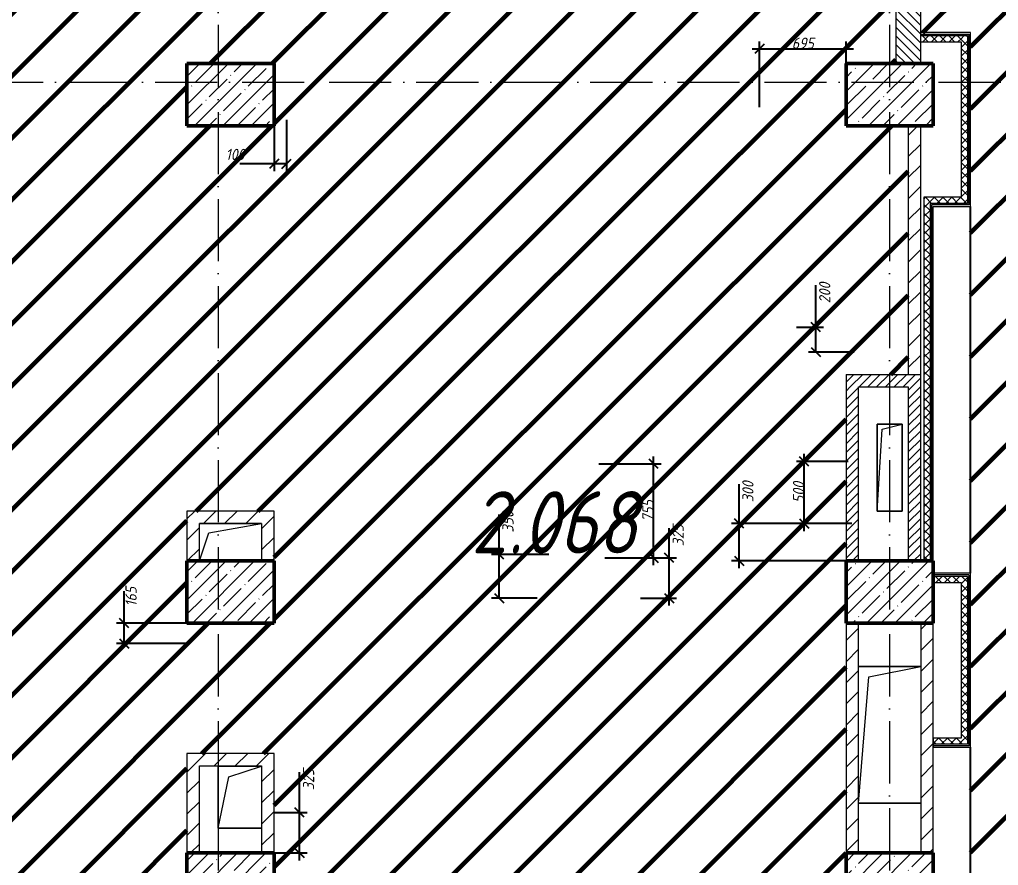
# Model space of a CAD drawing. Header units: millimetres. Extents: x -606178 to 312196, y -19338 to 632709.
# Drawn here: x -188747 to -180876, y 527525 to 534329 of the extents above; entities that cross this region are included whole.
import ezdxf

# ---------------------------------------------------------------- set-up
doc = ezdxf.new("R2010")
doc.units = ezdxf.units.MM
doc.linetypes.add('50_200_ШТРИХ_1Т_ш5_п1_п1_', pattern=[700, 500, -100, 0, -100])
for name, color, linetype, lineweight in [('6.4.3) Окр пт с инж. ПТ2.3', 150, 'Continuous', 60), ('A-____-____-DIMS', 7, 'Continuous', 9), ('A-FLOR-____-OTLN', 7, 'Continuous', 9), ('A-GENM-____-OTLN', 7, 'Continuous', 9), ('A-WALL-____-MCUT', 7, 'Continuous', 13), ('A-WALL-____-MCUT-1', 7, 'Continuous', 9), ('A-WALL-____-PATT-1', 7, 'Continuous', 9), ('A-WALL-FNSH-MCUT-1', 7, 'Continuous', 9), ('I-WALL-____-OTLN', 7, 'Continuous', 9), ('S-COLS-____-MCUT', 7, 'Continuous', 50), ('S-COLS-____-OTLN', 7, 'Continuous', 9), ('S-GRID-____-OTLN-1', 7, '50_200_ШТРИХ_1Т_ш5_п1_п1_', 9), ('Марки помещений', 7, 'Continuous', 9)]:
    doc.layers.add(name, color=color, linetype=linetype, lineweight=lineweight)
doc.layers.add('A-WALL-____-PATT-3', color=9, linetype='Continuous', lineweight=9, true_color=0x808080)
doc.styles.add('ISOCPEUR_I_2', font='isocpeui.ttf', dxfattribs={"width": 0.85, "height": 2.3})
doc.styles.add('ISOCPEUR_I_7', font='isocpeui.ttf', dxfattribs={"width": 0.9, "height": 90})
doc.dimstyles.new('ISO-1_8_0_9К_СРЕДНИЙ_Кладочные_1', dxfattribs={"dimscale": 304.8, "dimtxt": 89.638306, "dimasz": 0.246063, "dimexe": 0.19685, "dimexo": 0, "dimgap": 0, "dimtad": 1, "dimdec": 3, "dimrnd": 0.001, "dimdsep": 46, "dimtxsty": 'ISOCPEUR_I_7', "dimblk1": 'OBLIQUE', "dimblk2": 'OBLIQUE', "dimsah": 1, "dimcen": 0.09, "dimdle": 0.19685, "dimazin": 0, "dimtfac": 1, "dimtdec": 4, "dimtix": 1, "dimtmove": 0, "dimatfit": 3, "dimfxl": 1, "dimtvp": 1, "dimtolj": 1, "dimtzin": 0, "dimarcsym": 2})
doc.dimstyles.new('ISO-1_8_0_9К_СРЕДНИЙ_Кладочные_2', dxfattribs={"dimscale": 304.8, "dimtxt": 89.638306, "dimasz": 0.246063, "dimexe": 0.19685, "dimexo": 0, "dimgap": 0, "dimtad": 1, "dimdec": 3, "dimrnd": 0.001, "dimdsep": 46, "dimtxsty": 'ISOCPEUR_I_7', "dimblk1": 'OBLIQUE', "dimblk2": 'OBLIQUE', "dimsah": 1, "dimcen": 0.09, "dimdle": 0.19685, "dimazin": 0, "dimtfac": 1, "dimtdec": 4, "dimtix": 1, "dimtmove": 1, "dimatfit": 3, "dimfxl": 1, "dimtvp": 1, "dimtolj": 1, "dimtzin": 0, "dimarcsym": 2})
pattern_1 = [(45, (-264901.3, 451794.26), (-35.35534, 35.35534), [])]
pattern_2 = [(45, (-264901.3, 451794.26), (-84.85281, 84.85281), [])]
pattern_3 = [(45, (-264901.3, 451794.26), (-35.35534, 35.35534), []), (135, (-264901.3, 451794.26), (-35.35534, -35.35534), [])]

# ---------------------------------------------------------------- blocks, each defined once
blk = doc.blocks.new('BSC_Колонна _Прямоугольная - 500х700-V135-АР1_План отверстий 2 этажа в осях 1-64_Ю-ЯЯ')
at = {"layer": 'S-COLS-____-OTLN'}
h = blk.add_hatch(dxfattribs=at)
h.set_pattern_fill('FP_148', color=256, style=0, pattern_type=2)
h.set_pattern_definition([(315, (-75581.04, 77850), (114.04925, 114.04925), []), (315, (-75581.04, 77735.95), (114.04925, 114.04925), [201.613, -40.323, 3.353, -36.97])])
h.paths.add_polyline_path([(-250, 350), (-250, -350), (250, -350), (250, 350)], flags=0)
at = {"layer": 'S-COLS-____-MCUT'}
for p, q in [((250, 350), (-250, 350)), ((-250, 350), (-250, -350)), ((250, -350), (250, 350)), ((-250, -350), (250, -350))]:
    blk.add_line(p, q, dxfattribs=at)
blk = doc.blocks.new('BSC_Колонна _Прямоугольная - 500х700-V136-АР1_План отверстий 2 этажа в осях 1-64_Ю-ЯЯ')
at = {"layer": 'S-COLS-____-OTLN'}
h = blk.add_hatch(dxfattribs=at)
h.set_pattern_fill('FP_149', color=256, style=0, pattern_type=2)
h.set_pattern_definition([(315, (-75581.04, 83150), (114.04925, 114.04925), []), (315, (-75581.04, 83035.95), (114.04925, 114.04925), [201.613, -40.323, 3.353, -36.97])])
h.paths.add_polyline_path([(-250, 350), (-250, -350), (250, -350), (250, 350)], flags=0)
at = {"layer": 'S-COLS-____-MCUT'}
for p, q in [((250, 350), (-250, 350)), ((-250, 350), (-250, -350)), ((250, -350), (250, 350)), ((-250, -350), (250, -350))]:
    blk.add_line(p, q, dxfattribs=at)
blk = doc.blocks.new('BSC_Колонна _Прямоугольная - 500х700-V138-АР1_План отверстий 2 этажа в осях 1-64_Ю-ЯЯ')
at = {"layer": 'S-COLS-____-OTLN'}
h = blk.add_hatch(dxfattribs=at)
h.set_pattern_fill('FP_151', color=256, style=0, pattern_type=2)
h.set_pattern_definition([(315, (-77931.04, 77850), (114.04925, 114.04925), []), (315, (-77931.04, 77735.95), (114.04925, 114.04925), [201.613, -40.323, 3.353, -36.97])])
h.paths.add_polyline_path([(-250, 350), (-250, -350), (250, -350), (250, 350)], flags=0)
at = {"layer": 'S-COLS-____-MCUT'}
for p, q in [((250, 350), (-250, 350)), ((-250, 350), (-250, -350)), ((250, -350), (250, 350)), ((-250, -350), (250, -350))]:
    blk.add_line(p, q, dxfattribs=at)
blk = doc.blocks.new('BSC_Колонна _Прямоугольная - 500х700-V139-АР1_План отверстий 2 этажа в осях 1-64_Ю-ЯЯ')
at = {"layer": 'S-COLS-____-OTLN'}
h = blk.add_hatch(dxfattribs=at)
h.set_pattern_fill('FP_152', color=256, style=0, pattern_type=2)
h.set_pattern_definition([(315, (-77931.04, 83150), (114.04925, 114.04925), []), (315, (-77931.04, 83035.95), (114.04925, 114.04925), [201.613, -40.323, 3.353, -36.97])])
h.paths.add_polyline_path([(-250, 350), (-250, -350), (250, -350), (250, 350)], flags=0)
at = {"layer": 'S-COLS-____-MCUT'}
for p, q in [((250, 350), (-250, 350)), ((-250, 350), (-250, -350)), ((250, -350), (250, 350)), ((-250, -350), (250, -350))]:
    blk.add_line(p, q, dxfattribs=at)
blk = doc.blocks.new('BSC_Колонна _Прямоугольная - 500х700-V141-АР1_План отверстий 2 этажа в осях 1-64_Ю-ЯЯ')
at = {"layer": 'S-COLS-____-OTLN'}
h = blk.add_hatch(dxfattribs=at)
h.set_pattern_fill('FP_154', color=256, style=0, pattern_type=2)
h.set_pattern_definition([(315, (-81931.04, 77850), (114.04925, 114.04925), []), (315, (-81931.04, 77735.95), (114.04925, 114.04925), [201.613, -40.323, 3.353, -36.97])])
h.paths.add_polyline_path([(-250, 350), (-250, -350), (250, -350), (250, 350)], flags=0)
at = {"layer": 'S-COLS-____-MCUT'}
for p, q in [((250, 350), (-250, 350)), ((-250, 350), (-250, -350)), ((250, -350), (250, 350)), ((-250, -350), (250, -350))]:
    blk.add_line(p, q, dxfattribs=at)
blk = doc.blocks.new('BSC_Колонна _Прямоугольная - 500х700-V142-АР1_План отверстий 2 этажа в осях 1-64_Ю-ЯЯ')
at = {"layer": 'S-COLS-____-OTLN'}
h = blk.add_hatch(dxfattribs=at)
h.set_pattern_fill('FP_155', color=256, style=0, pattern_type=2)
h.set_pattern_definition([(315, (-81931.04, 83150), (114.04925, 114.04925), []), (315, (-81931.04, 83035.95), (114.04925, 114.04925), [201.613, -40.323, 3.353, -36.97])])
h.paths.add_polyline_path([(-250, 350), (-250, -350), (250, -350), (250, 350)], flags=0)
at = {"layer": 'S-COLS-____-MCUT'}
for p, q in [((250, 350), (-250, 350)), ((-250, 350), (-250, -350)), ((250, -350), (250, 350)), ((-250, -350), (250, -350))]:
    blk.add_line(p, q, dxfattribs=at)
blk = doc.blocks.new('AR_Отверстие прямоугольное _в плите_ - AR_Отверстие прямоугольное _в плите_-30459388-АР1_План отверстий 2 этажа в осях 1-64_Ю-ЯЯ')
at = {"layer": 'A-GENM-____-OTLN'}
for p, q in [((100, 350), (-100, 350)), ((-100, 350), (-100, -350)), ((-60, 310), (100, 350)), ((100, -350), (100, 350)), ((-100, -350), (-60, 310)), ((-100, -350), (100, -350))]:
    blk.add_line(p, q, dxfattribs=at)
blk = doc.blocks.new('AR_Отверстие прямоугольное _в плите_ - AR_Отверстие прямоугольное _в плите_-30552540-АР1_План отверстий 2 этажа в осях 1-64_Ю-ЯЯ')
at = {"layer": 'A-GENM-____-OTLN'}
for p, q in [((175, 250), (-175, 250)), ((-175, 250), (-175, -250)), ((-87.5, 162.5), (175, 250)), ((-175, -250), (-87.5, 162.5)), ((-175, -250), (175, -250))]:
    blk.add_line(p, q, dxfattribs=at)
blk = doc.blocks.new('AR_Отверстие прямоугольное _в плите_ - AR_Отверстие прямоугольное _в плите_-30459267-АР1_План отверстий 2 этажа в осях 1-64_Ю-ЯЯ')
at = {"layer": 'A-GENM-____-OTLN'}
for p, q in [((250, 150), (-250, 150)), ((-175, 75), (250, 150)), ((-249.9, -149.7), (-175, 75))]:
    blk.add_line(p, q, dxfattribs=at)
blk = doc.blocks.new('AR_Отверстие прямоугольное _в плите_ - AR_Отверстие прямоугольное _в плите_-30552711-АР1_План отверстий 2 этажа в осях 1-64_Ю-ЯЯ')
at = {"layer": 'A-GENM-____-OTLN'}
for p, q in [((250, 550), (-250, 550)), ((-166.7, 466.7), (250, 550)), ((-250, -550), (-166.7, 466.7)), ((-250, -550), (250, -550))]:
    blk.add_line(p, q, dxfattribs=at)
blk = doc.blocks.new('_Oblique')
at = {"color": 0, "linetype": 'ByBlock', "lineweight": -2}
blk.add_line((-0.5, -0.5), (0.5, 0.5), dxfattribs=at)
blk = doc.blocks.new('*D4802')
at = {"layer": 'A-____-____-DIMS', "color": 0, "lineweight": -2, "transparency": 16777216}
for p, q in [((-182961.7, 530275.3), (-182961.7, 530591.6)), ((-182054.3, 530275.3), (-183021.7, 530275.3)), ((-182961.7, 529915.3), (-182961.7, 530275.3)), ((-182101.3, 529975.3), (-183021.7, 529975.3))]:
    blk.add_line(p, q, dxfattribs=at)
at = {"layer": 'Defpoints', "color": 0, "transparency": 16777216}
for p in [(-182961.7, 530275.3), (-182054.3, 530275.3), (-182101.3, 529975.3)]:
    blk.add_point(p, dxfattribs=at)
at = {"layer": 'A-____-____-DIMS', "color": 0, "lineweight": -2, "transparency": 16777216, "xscale": 75, "yscale": 75, "zscale": 75}
for p, rotation in [((-182961.7, 530275.3), 90), ((-182961.7, 529975.3), 270)]:
    blk.add_blockref('_Oblique', p, dxfattribs=dict(at, rotation=rotation))
at = {"layer": 'A-____-____-DIMS', "color": 0, "transparency": 16777216, "insert": (-182935.7, 530446.8), "char_height": 90, "width": 409.578, "attachment_point": 1, "rotation": 90, "line_spacing_factor": 1.149209, "style": 'ISOCPEUR_I_7'}
blk.add_mtext('\\A1;300', dxfattribs=at)
blk = doc.blocks.new('*D4803')
at = {"layer": 'A-____-____-DIMS', "color": 0, "lineweight": -2, "transparency": 16777216}
for p, q in [((-182438.7, 530215.3), (-182438.7, 530835.3)), ((-182085.2, 530775.3), (-182498.7, 530775.3)), ((-182054.3, 530275.3), (-182498.7, 530275.3))]:
    blk.add_line(p, q, dxfattribs=at)
at = {"layer": 'Defpoints', "color": 0, "transparency": 16777216}
for p in [(-182438.7, 530775.3), (-182085.2, 530775.3), (-182054.3, 530275.3)]:
    blk.add_point(p, dxfattribs=at)
at = {"layer": 'A-____-____-DIMS', "color": 0, "lineweight": -2, "transparency": 16777216, "xscale": 75, "yscale": 75, "zscale": 75}
for p, rotation in [((-182438.7, 530775.3), 90), ((-182438.7, 530275.3), 270)]:
    blk.add_blockref('_Oblique', p, dxfattribs=dict(at, rotation=rotation))
at = {"layer": 'A-____-____-DIMS', "color": 0, "transparency": 16777216, "insert": (-182483.7, 530525.3), "char_height": 90, "width": 409.578, "attachment_point": 5, "rotation": 90, "style": 'ISOCPEUR_I_7'}
blk.add_mtext('\\A1;500', dxfattribs=at)
blk = doc.blocks.new('*D4804')
at = {"layer": 'A-____-____-DIMS', "color": 0, "lineweight": -2, "transparency": 16777216}
for p, q in [((-183523.9, 530000.3), (-183523.9, 530238.4)), ((-184041.3, 530000.3), (-183463.9, 530000.3)), ((-183523.9, 529615.3), (-183523.9, 530000.3)), ((-183754.7, 529675.3), (-183463.9, 529675.3))]:
    blk.add_line(p, q, dxfattribs=at)
at = {"layer": 'Defpoints', "color": 0, "transparency": 16777216}
for p in [(-184041.3, 530000.3), (-183523.9, 530000.3), (-183754.7, 529675.3)]:
    blk.add_point(p, dxfattribs=at)
at = {"layer": 'A-____-____-DIMS', "color": 0, "lineweight": -2, "transparency": 16777216, "xscale": 75, "yscale": 75, "zscale": 75}
for p, rotation in [((-183523.9, 530000.3), 90), ((-183523.9, 529675.3), 270)]:
    blk.add_blockref('_Oblique', p, dxfattribs=dict(at, rotation=rotation))
at = {"layer": 'A-____-____-DIMS', "color": 0, "transparency": 16777216, "insert": (-183496.7, 530093.6), "char_height": 90, "width": 409.578, "attachment_point": 1, "rotation": 90, "line_spacing_factor": 1.149209, "style": 'ISOCPEUR_I_7'}
blk.add_mtext('\\A1;325', dxfattribs=at)
blk = doc.blocks.new('*D4805')
at = {"layer": 'A-____-____-DIMS', "color": 0, "lineweight": -2, "transparency": 16777216}
for p, q in [((-184088.3, 530755.3), (-183588.6, 530755.3)), ((-183648.6, 529940.3), (-183648.6, 530815.3)), ((-184041.3, 530000.3), (-183588.6, 530000.3))]:
    blk.add_line(p, q, dxfattribs=at)
at = {"layer": 'Defpoints', "color": 0, "transparency": 16777216}
for p in [(-184088.3, 530755.3), (-183648.6, 530755.3), (-184041.3, 530000.3)]:
    blk.add_point(p, dxfattribs=at)
at = {"layer": 'A-____-____-DIMS', "color": 0, "lineweight": -2, "transparency": 16777216, "xscale": 75, "yscale": 75, "zscale": 75}
for p, rotation in [((-183648.6, 530755.3), 90), ((-183648.6, 530000.3), 270)]:
    blk.add_blockref('_Oblique', p, dxfattribs=dict(at, rotation=rotation))
at = {"layer": 'A-____-____-DIMS', "color": 0, "transparency": 16777216, "insert": (-183694.2, 530377.8), "char_height": 90, "width": 409.578, "attachment_point": 5, "rotation": 90, "style": 'ISOCPEUR_I_7'}
blk.add_mtext('\\A1;755', dxfattribs=at)
blk = doc.blocks.new('*D4989')
at = {"layer": 'A-____-____-DIMS', "color": 0, "lineweight": -2, "transparency": 16777216}
for p, q in [((-186601.3, 533523.3), (-186601.3, 533110)), ((-186701.3, 533475.3), (-186701.3, 533110)), ((-186701.3, 533170), (-186976.3, 533170)), ((-186601.3, 533170), (-186761.3, 533170))]:
    blk.add_line(p, q, dxfattribs=at)
at = {"layer": 'Defpoints', "color": 0, "transparency": 16777216}
for p in [(-186601.3, 533523.3), (-186701.3, 533475.3), (-186601.3, 533170)]:
    blk.add_point(p, dxfattribs=at)
at = {"layer": 'A-____-____-DIMS', "color": 0, "lineweight": -2, "transparency": 16777216, "xscale": 75, "yscale": 75, "zscale": 75, "rotation": 180}
blk.add_blockref('_Oblique', (-186701.3, 533170), dxfattribs=at)
at = {"layer": 'A-____-____-DIMS', "color": 0, "lineweight": -2, "transparency": 16777216, "xscale": 75, "yscale": 75, "zscale": 75}
blk.add_blockref('_Oblique', (-186601.3, 533170), dxfattribs=at)
at = {"layer": 'A-____-____-DIMS', "color": 0, "transparency": 16777216, "insert": (-187090.3, 533290), "char_height": 90, "width": 368.207, "attachment_point": 1, "line_spacing_factor": 1.149209, "style": 'ISOCPEUR_I_7'}
blk.add_mtext('\\A1;100', dxfattribs=at)
blk = doc.blocks.new('*D4990')
at = {"layer": 'A-____-____-DIMS', "color": 0, "lineweight": -2, "transparency": 16777216}
for p, q in [((-182796.3, 533625.3), (-182796.3, 534154.1)), ((-182101.3, 533975.3), (-182101.3, 534154.1)), ((-182856.3, 534094.1), (-182041.3, 534094.1))]:
    blk.add_line(p, q, dxfattribs=at)
at = {"layer": 'Defpoints', "color": 0, "transparency": 16777216}
for p in [(-182101.3, 534094.1), (-182101.3, 533975.3), (-182796.3, 533625.3)]:
    blk.add_point(p, dxfattribs=at)
at = {"layer": 'A-____-____-DIMS', "color": 0, "lineweight": -2, "transparency": 16777216, "xscale": 75, "yscale": 75, "zscale": 75, "rotation": 180}
blk.add_blockref('_Oblique', (-182796.3, 534094.1), dxfattribs=at)
at = {"layer": 'A-____-____-DIMS', "color": 0, "lineweight": -2, "transparency": 16777216, "xscale": 75, "yscale": 75, "zscale": 75}
blk.add_blockref('_Oblique', (-182101.3, 534094.1), dxfattribs=at)
at = {"layer": 'A-____-____-DIMS', "color": 0, "transparency": 16777216, "insert": (-182448.8, 534139.1), "char_height": 90, "width": 409.578, "attachment_point": 5, "style": 'ISOCPEUR_I_7'}
blk.add_mtext('\\A1;695', dxfattribs=at)
blk = doc.blocks.new('*D4991')
at = {"layer": 'A-____-____-DIMS', "color": 0, "lineweight": -2, "transparency": 16777216}
for p, q in [((-182344.2, 531855.3), (-182344.2, 532191.8)), ((-182501.3, 531855.3), (-182284.2, 531855.3)), ((-182344.2, 531655.3), (-182344.2, 531915.3)), ((-182036.9, 531655.3), (-182404.2, 531655.3))]:
    blk.add_line(p, q, dxfattribs=at)
at = {"layer": 'Defpoints', "color": 0, "transparency": 16777216}
for p in [(-182501.3, 531855.3), (-182344.2, 531655.3), (-182036.9, 531655.3)]:
    blk.add_point(p, dxfattribs=at)
at = {"layer": 'A-____-____-DIMS', "color": 0, "lineweight": -2, "transparency": 16777216, "xscale": 75, "yscale": 75, "zscale": 75}
for p, rotation in [((-182344.2, 531855.3), 90), ((-182344.2, 531655.3), 270)]:
    blk.add_blockref('_Oblique', p, dxfattribs=dict(at, rotation=rotation))
at = {"layer": 'A-____-____-DIMS', "color": 0, "transparency": 16777216, "insert": (-182318.2, 532047), "char_height": 90, "width": 409.578, "attachment_point": 1, "rotation": 90, "line_spacing_factor": 1.149209, "style": 'ISOCPEUR_I_7'}
blk.add_mtext('\\A1;200', dxfattribs=at)
blk = doc.blocks.new('*D4992')
at = {"layer": 'A-____-____-DIMS', "color": 0, "lineweight": -2, "transparency": 16777216}
for p, q in [((-184891.3, 530025.3), (-184891.3, 530348)), ((-184891.3, 529675.3), (-184891.3, 530085.3)), ((-184491.3, 530025.3), (-184951.3, 530025.3)), ((-184584.1, 529675.3), (-184951.3, 529675.3))]:
    blk.add_line(p, q, dxfattribs=at)
at = {"layer": 'Defpoints', "color": 0, "transparency": 16777216}
for p in [(-184491.3, 530025.3), (-184891.3, 529675.3), (-184584.1, 529675.3)]:
    blk.add_point(p, dxfattribs=at)
at = {"layer": 'A-____-____-DIMS', "color": 0, "lineweight": -2, "transparency": 16777216, "xscale": 75, "yscale": 75, "zscale": 75}
for p, rotation in [((-184891.3, 530025.3), 90), ((-184891.3, 529675.3), 270)]:
    blk.add_blockref('_Oblique', p, dxfattribs=dict(at, rotation=rotation))
at = {"layer": 'A-____-____-DIMS', "color": 0, "transparency": 16777216, "insert": (-184865.3, 530203.2), "char_height": 90, "width": 409.578, "attachment_point": 1, "rotation": 90, "line_spacing_factor": 1.149209, "style": 'ISOCPEUR_I_7'}
blk.add_mtext('\\A1;350', dxfattribs=at)
blk = doc.blocks.new('*D4995')
at = {"layer": 'A-____-____-DIMS', "color": 0, "lineweight": -2, "transparency": 16777216}
for p, q in [((-187907.3, 529475.3), (-187907.3, 529731.7)), ((-187907.3, 529310.3), (-187907.3, 529535.3)), ((-187401.3, 529475.3), (-187967.3, 529475.3)), ((-187401.3, 529310.3), (-187967.3, 529310.3))]:
    blk.add_line(p, q, dxfattribs=at)
at = {"layer": 'Defpoints', "color": 0, "transparency": 16777216}
for p in [(-187401.3, 529475.3), (-187907.3, 529310.3), (-187401.3, 529310.3)]:
    blk.add_point(p, dxfattribs=at)
at = {"layer": 'A-____-____-DIMS', "color": 0, "lineweight": -2, "transparency": 16777216, "xscale": 75, "yscale": 75, "zscale": 75}
for p, rotation in [((-187907.3, 529475.3), 90), ((-187907.3, 529310.3), 270)]:
    blk.add_blockref('_Oblique', p, dxfattribs=dict(at, rotation=rotation))
at = {"layer": 'A-____-____-DIMS', "color": 0, "transparency": 16777216, "insert": (-187896, 529607.6), "char_height": 90, "width": 368.207, "attachment_point": 1, "rotation": 90, "line_spacing_factor": 1.149209, "style": 'ISOCPEUR_I_7'}
blk.add_mtext('\\A1;165', dxfattribs=at)
blk = doc.blocks.new('*D4997')
at = {"layer": 'A-____-____-DIMS', "color": 0, "lineweight": -2, "transparency": 16777216}
for p, q in [((-186495.6, 527950.3), (-186495.6, 528275.8)), ((-186701.3, 527950.3), (-186435.6, 527950.3)), ((-186495.6, 527565.3), (-186495.6, 527950.3)), ((-186701.3, 527625.3), (-186435.6, 527625.3))]:
    blk.add_line(p, q, dxfattribs=at)
at = {"layer": 'Defpoints', "color": 0, "transparency": 16777216}
for p in [(-186701.3, 527950.3), (-186495.6, 527950.3), (-186701.3, 527625.3)]:
    blk.add_point(p, dxfattribs=at)
at = {"layer": 'A-____-____-DIMS', "color": 0, "lineweight": -2, "transparency": 16777216, "xscale": 75, "yscale": 75, "zscale": 75}
for p, rotation in [((-186495.6, 527950.3), 90), ((-186495.6, 527625.3), 270)]:
    blk.add_blockref('_Oblique', p, dxfattribs=dict(at, rotation=rotation))
at = {"layer": 'A-____-____-DIMS', "color": 0, "transparency": 16777216, "insert": (-186468.4, 528131), "char_height": 90, "width": 409.578, "attachment_point": 1, "rotation": 90, "line_spacing_factor": 1.149209, "style": 'ISOCPEUR_I_7'}
blk.add_mtext('\\A1;325', dxfattribs=at)

msp = doc.modelspace()

# ---------------------------------------------------------------- hatches: boundary and pattern name
at = {"layer": '6.4.3) Окр пт с инж. ПТ2.3'}
h = msp.add_hatch(dxfattribs=at)
h.set_pattern_fill('ANSI31', color=256, scale=111)
h.paths.add_polyline_path([(-182101.3011, 529475.3011), (-182101.3011, 529975.3011), (-182101.3011, 531475.3011), (-181601.3011, 531475.3011), (-181601.3011, 533475.3011), (-182101.3011, 533475.3011), (-182101.3011, 533975.3011), (-181701.3011, 533975.3011), (-181701.3011, 534800.3011), (-181707.3011, 534800.3011), (-181707.3011, 534875.3011), (-181707.3011, 534881.3011), (-181707.3011, 534950.3011), (-181701.3011, 536575.3011), (-181707.3011, 536575.3011), (-181707.3011, 536650.3011), (-181701.3011, 536975.3011), (-182001.3011, 536975.3011), (-182001.3011, 537225.3011), (-186651.3011, 537225.3011), (-186651.3011, 537219.3011), (-186703.5382, 537219.3011), (-186703.5382, 537125.3011), (-186901.3011, 537125.3011), (-186901.3011, 536975.3011), (-187401.3011, 536975.3011), (-187401.3011, 537125.3011), (-187601.3011, 537125.3011), (-187601.3011, 537225.3011), (-187776.3011, 537225.3011), (-187776.3011, 537219.3011), (-187851.3011, 537219.3011), (-189651.3011, 537225.3011), (-189651.3011, 536975.3011), (-189951.3011, 536975.3011), (-189951.3011, 535675.3011), (-189151.3011, 535675.3011), (-189151.3011, 535575.3011), (-189151.3011, 535525.3011), (-189151.3011, 534175.3011), (-189151.3011, 534125.3011), (-189151.3011, 534025.3011), (-189451.3011, 534025.3011), (-189451.3011, 532175.3011), (-189951.3011, 532175.3011), (-189951.3011, 527625.3011), (-189651.3011, 527625.3011), (-189201.3011, 527625.3011), (-189201.3011, 525725.3011), (-189951.3011, 525725.3011), (-189951.3011, 522175.3011), (-189651.3011, 522175.3011), (-189651.3011, 521675.3011), (-189951.3011, 521675.3011), (-189951.3011, 519475.3011), (-189651.3011, 519475.3011), (-189651.3011, 519175.3011), (-187401.3011, 519175.3011), (-187401.3011, 520575.3011), (-187401.3011, 521075.3011), (-187401.3011, 521675.3011), (-187401.3011, 522175.3011), (-187401.3011, 522675.3011), (-187401.3011, 524225.3011), (-184001.3011, 524225.3011), (-183951.3011, 524225.3011), (-183321.3011, 524225.3011), (-181971.3011, 524225.3011), (-181501.3011, 524225.3011), (-181501.3011, 526775.3011), (-182101.3011, 526775.3011), (-182101.3011, 527125.3011), (-182101.3011, 527625.3011)])
h.paths.add_polyline_path([(-186701.3011, 528425.3011), (-186701.3011, 527625.3011), (-186701.3011, 527125.3011), (-187401.3011, 527125.3011), (-187401.3011, 527625.3011), (-187401.3011, 528425.3011)], flags=16)
h.paths.add_polyline_path([(-186701.3011, 529475.3011), (-187401.3011, 529475.3011), (-187401.3011, 529975.3011), (-187401.3011, 530375.3011), (-186701.3011, 530375.3011), (-186701.3011, 529975.3011)], flags=16)
h.paths.add_polyline_path([(-186801.3011, 528324.9536), (-186801.3011, 527625.3011), (-187301.3011, 527625.3011), (-187301.3011, 528325.3011), (-186800.2586, 528325.3011)], flags=0)
h.paths.add_polyline_path([(-187301.3011, 529975.3011), (-187301.3011, 530275.3011), (-186799.332, 530275.3011), (-186801.3011, 530274.9536), (-186801.3011, 529975.3011)], flags=0)
h.paths.add_polyline_path([(-186701.3011, 533475.3011), (-187401.3011, 533475.3011), (-187401.3011, 533975.3011), (-186701.3011, 533975.3011)], flags=16)
h = msp.add_hatch(dxfattribs=at)
h.set_pattern_fill('ANSI31', color=256, scale=111)
h.paths.add_polyline_path([(-175801.3011, 536975.3011), (-176151.3011, 536975.3011), (-176151.3011, 537225.3011), (-177951.3011, 537225.3011), (-177951.3011, 537219.3011), (-178026.3011, 537219.3011), (-178401.3011, 537221.6088), (-178401.3011, 537125.3011), (-178601.3011, 537125.3011), (-178601.3011, 537225.3011), (-179001.3011, 537225.3011), (-179001.3011, 537219.3011), (-179076.3011, 537219.3011), (-180876.3011, 537225.3011), (-180876.3011, 537219.3011), (-180951.3011, 537219.3011), (-181301.3011, 537223.1193), (-181301.3011, 537125.3011), (-181501.3011, 537125.3011), (-181501.3011, 536975.3011), (-181501.3011, 536650.3011), (-181495.3011, 536650.3011), (-181495.3011, 536575.3011), (-181501.3011, 536575.3011), (-181501.3011, 534950.3011), (-181495.3011, 534950.3011), (-181495.3011, 534881.3011), (-181495.3011, 534875.3011), (-181495.3011, 534800.3011), (-181499.4829, 534225.3011), (-181101.3011, 534225.3011), (-181101.3011, 533825.3011), (-176351.3011, 533825.3011), (-176351.3011, 533975.3011), (-176351.3011, 534375.3011), (-175801.3011, 534375.3011)])
h = msp.add_hatch(dxfattribs=at)
h.set_pattern_fill('ANSI31', color=256, scale=111)
h.paths.add_polyline_path([(-175801.3011, 533475.3011), (-176351.3011, 533475.3011), (-176351.3011, 533825.3011), (-181101.3011, 533825.3011), (-181101.3011, 532825.3011), (-181101.3011, 529875.3011), (-181101.3011, 528475.3011), (-181101.3011, 527375.3011), (-176351.3011, 527375.3011), (-176351.3011, 527625.3011), (-175801.3011, 527625.3011), (-175801.3011, 529475.3006), (-176351.3011, 529475.3006), (-176351.3011, 529975.3006), (-175801.3011, 529975.3006)])
at = {"layer": 'A-WALL-____-PATT-1'}
h = msp.add_hatch(dxfattribs=at)
h.set_pattern_fill('FP_6', color=256, style=0, pattern_type=2)
h.set_pattern_definition([(135, (-264901.3, 451794.26), (-35.35534, -35.35534), [])])
h.paths.add_polyline_path([(-181701.3011, 533975.3011), (-181501.3011, 533975.3011), (-181501.3011, 534869.3011), (-181570.3011, 534869.3011), (-181570.3011, 534875.3011), (-181632.3011, 534875.3011), (-181632.3011, 534869.3011), (-181701.3011, 534869.3011), (-181701.3011, 534669.3011)], flags=0)
h.paths.add_polyline_path([(-181632.3011, 536575.3011), (-181570.3011, 536575.3011), (-181570.3011, 536581.3011), (-181501.3011, 536581.3011), (-181501.3011, 536975.3011), (-181701.3011, 536975.3011), (-181701.3011, 536581.3011), (-181632.3011, 536581.3011)], flags=0)
h = msp.add_hatch(dxfattribs=at)
h.set_pattern_fill('FP_4', color=256, style=0, pattern_type=2)
h.set_pattern_definition(pattern_2)
h.paths.add_polyline_path([(-181501.3011, 531475.3011), (-181501.3011, 533475.3011), (-181601.3011, 533475.3011), (-181601.3011, 531475.3011)], flags=0)
h = msp.add_hatch(dxfattribs=at)
h.set_pattern_fill('FP_5', color=256, style=0, pattern_type=2)
h.set_pattern_definition(pattern_1)
h.paths.add_polyline_path([(-181601.3011, 531375.3011), (-181501.3011, 531375.3011), (-181501.3011, 531475.3011), (-182101.3011, 531475.3011), (-182101.3011, 531375.3011), (-181843.9508, 531375.3011)], flags=0)
h = msp.add_hatch(dxfattribs=at)
h.set_pattern_fill('FP_5', color=256, style=0, pattern_type=2)
h.set_pattern_definition(pattern_1)
h.paths.add_polyline_path([(-182001.3011, 529975.3011), (-182001.3011, 531375.3011), (-182101.3011, 531375.3011), (-182101.3011, 529975.3011)], flags=0)
h = msp.add_hatch(dxfattribs=at)
h.set_pattern_fill('FP_5', color=256, style=0, pattern_type=2)
h.set_pattern_definition(pattern_1)
h.paths.add_polyline_path([(-181501.3011, 529975.3011), (-181501.3011, 531375.3011), (-181601.3011, 531375.3011), (-181601.3011, 529975.3011)], flags=0)
h = msp.add_hatch(dxfattribs=at)
h.set_pattern_fill('FP_4', color=256, style=0, pattern_type=2)
h.set_pattern_definition(pattern_2)
h.paths.add_polyline_path([(-186801.3011, 530275.3011), (-186801.3011, 530375.3011), (-187401.3011, 530375.3011), (-187401.3011, 530275.3011), (-187146.4528, 530275.3011)], flags=0)
h = msp.add_hatch(dxfattribs=at)
h.set_pattern_fill('FP_4', color=256, style=0, pattern_type=2)
h.set_pattern_definition(pattern_2)
h.paths.add_polyline_path([(-186701.4168, 529975.3011), (-186701.3011, 529975.3011), (-186701.3011, 530375.3011), (-186801.3011, 530375.3011), (-186801.3011, 529975.3011)], flags=0)
h = msp.add_hatch(dxfattribs=at)
h.set_pattern_fill('FP_4', color=256, style=0, pattern_type=2)
h.set_pattern_definition(pattern_2)
h.paths.add_polyline_path([(-187301.3011, 529975.3011), (-187301.3011, 530275.3011), (-187401.3011, 530275.3011), (-187401.3011, 529975.3011)], flags=0)
h = msp.add_hatch(dxfattribs=at)
h.set_pattern_fill('FP_4', color=256, style=0, pattern_type=2)
h.set_pattern_definition(pattern_2)
h.paths.add_polyline_path([(-182001.3011, 527625.3011), (-182001.3011, 529475.3011), (-182101.3011, 529475.3011), (-182101.3011, 527625.3011)], flags=0)
h = msp.add_hatch(dxfattribs=at)
h.set_pattern_fill('FP_4', color=256, style=0, pattern_type=2)
h.set_pattern_definition(pattern_2)
h.paths.add_polyline_path([(-181401.3011, 527625.3011), (-181401.3011, 529475.3011), (-181501.3011, 529475.3011), (-181501.3011, 527625.3011)], flags=0)
h = msp.add_hatch(dxfattribs=at)
h.set_pattern_fill('FP_4', color=256, style=0, pattern_type=2)
h.set_pattern_definition(pattern_2)
h.paths.add_polyline_path([(-186801.3011, 528325.3011), (-186801.3011, 528425.3011), (-187401.3011, 528425.3011), (-187401.3011, 528325.3011), (-187146.4528, 528325.3011)], flags=0)
h = msp.add_hatch(dxfattribs=at)
h.set_pattern_fill('FP_4', color=256, style=0, pattern_type=2)
h.set_pattern_definition(pattern_2)
h.paths.add_polyline_path([(-186701.3507, 527625.3011), (-186701.3011, 527625.3011), (-186701.3011, 528425.3011), (-186801.3011, 528425.3011), (-186801.3011, 527625.3011)], flags=0)
h = msp.add_hatch(dxfattribs=at)
h.set_pattern_fill('FP_4', color=256, style=0, pattern_type=2)
h.set_pattern_definition(pattern_2)
h.paths.add_polyline_path([(-187301.3011, 527625.3011), (-187301.3011, 528325.3011), (-187401.3011, 528325.3011), (-187401.3011, 527625.3011)], flags=0)
at = {"layer": 'A-WALL-____-PATT-3'}
h = msp.add_hatch(dxfattribs=at)
h.set_pattern_fill('FP_7', color=256, style=0, pattern_type=2)
h.set_pattern_definition(pattern_3)
h.paths.add_polyline_path([(-181501.3011, 534150.3011), (-181176.3011, 534150.3011), (-181176.3011, 534200.3011), (-181501.3011, 534200.3011)], flags=0)
h = msp.add_hatch(dxfattribs=at)
h.set_pattern_fill('FP_7', color=256, style=0, pattern_type=2)
h.set_pattern_definition(pattern_3)
h.paths.add_polyline_path([(-181126.3011, 524200.3011), (-181126.3011, 525500.3011), (-181176.3011, 525500.3011), (-181176.3011, 524200.3011)], flags=0)
h.paths.add_polyline_path([(-181176.3011, 528500.3011), (-181126.3011, 528500.3011), (-181126.3011, 529850.3011), (-181176.3011, 529850.3011), (-181176.3011, 528550.3011)], flags=0)
h.paths.add_polyline_path([(-181126.3011, 532850.3011), (-181126.3011, 534200.3011), (-181176.3011, 534200.3011), (-181176.3011, 532850.3011)], flags=0)
h = msp.add_hatch(dxfattribs=at)
h.set_pattern_fill('FP_7', color=256, style=0, pattern_type=2)
h.set_pattern_definition(pattern_3)
h.paths.add_polyline_path([(-181176.3011, 532850.3011), (-181176.3011, 532900.3011), (-181476.3011, 532900.3011), (-181476.3011, 532850.3011), (-181426.3011, 532850.3011)], flags=0)
h = msp.add_hatch(dxfattribs=at)
h.set_pattern_fill('FP_7', color=256, style=0, pattern_type=2)
h.set_pattern_definition(pattern_3)
h.paths.add_polyline_path([(-181426.3011, 529975.3011), (-181426.3011, 532850.3011), (-181476.3011, 532850.3011), (-181476.3011, 529975.3011)], flags=0)
h = msp.add_hatch(dxfattribs=at)
h.set_pattern_fill('FP_7', color=256, style=0, pattern_type=2)
h.set_pattern_definition(pattern_3)
h.paths.add_polyline_path([(-181176.3011, 529800.3011), (-181176.3011, 529850.3011), (-181401.3011, 529850.3011), (-181401.3011, 529800.3011)], flags=0)
h = msp.add_hatch(dxfattribs=at)
h.set_pattern_fill('FP_7', color=256, style=0, pattern_type=2)
h.set_pattern_definition(pattern_3)
h.paths.add_polyline_path([(-181176.3011, 528500.3011), (-181176.3011, 528550.3011), (-181401.3011, 528550.3011), (-181401.3011, 528500.3011)], flags=0)

# ---------------------------------------------------------------- linework, layer by layer
at = {"layer": 'A-FLOR-____-OTLN'}
for p, q in [((-181102.3011, 529875.3011), (-181102.3011, 532825.3011)), ((-181851.3011, 531074.9536), (-181651.3011, 531074.9536)), ((-181851.3011, 530374.9536), (-181851.3011, 531074.9536)), ((-181651.3011, 531074.9536), (-181651.3011, 530374.9536)), ((-181651.3011, 530374.9536), (-181851.3011, 530374.9536)), ((-187301.3011, 530274.9536), (-186801.3011, 530274.9536)), ((-182001.3011, 529125.3011), (-181501.3011, 529125.3011)), ((-181102.3011, 525525.3011), (-181102.3011, 528475.3011)), ((-187151.3011, 528324.9536), (-186801.3011, 528324.9536)), ((-187151.3011, 527824.9536), (-187151.3011, 528324.9536)), ((-181501.3011, 528025.3011), (-182001.3011, 528025.3011)), ((-186801.3011, 527824.9536), (-187151.3011, 527824.9536))]:
    msp.add_line(p, q, dxfattribs=at)
at = {"layer": 'A-WALL-____-MCUT'}
for p, q in [((-181701.3011, 534800.3011), (-181701.3011, 533975.3011)), ((-181501.3011, 533975.3011), (-181501.3011, 534800.3011)), ((-181501.3011, 534200.3011), (-181126.3011, 534200.3011)), ((-181501.3011, 534150.3011), (-181176.3011, 534150.3011)), ((-181176.3011, 534150.3011), (-181176.3011, 532900.3011)), ((-181126.3011, 534200.3011), (-181126.3011, 532850.3011)), ((-181476.3011, 532900.3011), (-181476.3011, 529975.3011)), ((-181176.3011, 532900.3011), (-181476.3011, 532900.3011)), ((-181426.3011, 532850.3011), (-181426.3011, 529975.3011)), ((-181126.3011, 532850.3011), (-181426.3011, 532850.3011)), ((-181126.3011, 529850.3011), (-181401.3011, 529850.3011)), ((-181126.3011, 529850.3011), (-181126.3011, 528500.3011)), ((-181401.3011, 529800.3011), (-181176.3011, 529800.3011)), ((-181176.3011, 529800.3011), (-181176.3011, 528550.3011)), ((-181176.3011, 528550.3011), (-181401.3011, 528550.3011)), ((-181401.3011, 528550.3011), (-181401.3011, 528500.3011)), ((-181126.3011, 528500.3011), (-181401.3011, 528500.3011))]:
    msp.add_line(p, q, dxfattribs=at)
at = {"layer": 'A-WALL-____-MCUT-1'}
for p, q in [((-181501.3011, 534212.8011), (-181113.8011, 534212.8011)), ((-181113.8011, 534212.8011), (-181113.8011, 532837.8011)), ((-181413.8011, 532837.8011), (-181413.8011, 529975.3011)), ((-181113.8011, 532837.8011), (-181413.8011, 532837.8011)), ((-181113.8011, 529862.8011), (-181401.3011, 529862.8011)), ((-181113.8011, 529862.8011), (-181113.8011, 528487.8011)), ((-181113.8011, 528487.8011), (-181401.3011, 528487.8011))]:
    msp.add_line(p, q, dxfattribs=at)
at = {"layer": 'A-WALL-FNSH-MCUT-1'}
for p, q in [((-181101.3011, 534225.3011), (-181501.3011, 534225.3011)), ((-181101.3011, 532825.3011), (-181101.3011, 534225.3011)), ((-181601.3011, 533475.3011), (-181601.3011, 531475.3011)), ((-181501.3011, 529975.3011), (-181501.3011, 533475.3011)), ((-181401.3011, 529975.3011), (-181401.3011, 532825.3011)), ((-181401.3011, 532825.3011), (-181101.3011, 532825.3011)), ((-182101.3011, 531475.3011), (-182101.3011, 529975.3011)), ((-182101.3011, 531475.3011), (-181501.3011, 531475.3011)), ((-182001.3011, 531375.3011), (-181601.3011, 531375.3011)), ((-182001.3011, 529975.3011), (-182001.3011, 531375.3011)), ((-181601.3011, 531375.3011), (-181601.3011, 529975.3011)), ((-186701.3011, 530375.3011), (-187401.3011, 530375.3011)), ((-187401.3011, 530375.3011), (-187401.3011, 529975.3011)), ((-186701.3011, 529975.3011), (-186701.3011, 530375.3011)), ((-187301.3011, 530275.3011), (-186801.3011, 530275.3011)), ((-187301.3011, 529975.3011), (-187301.3011, 530275.3011)), ((-186801.3011, 530275.3011), (-186801.3011, 529975.3011)), ((-181101.3011, 529875.3011), (-181401.3011, 529875.3011)), ((-181101.3011, 528475.3011), (-181101.3011, 529875.3011)), ((-182101.3011, 529475.3011), (-182101.3011, 527625.3011)), ((-182001.3011, 527625.3011), (-182001.3011, 529475.3011)), ((-181501.3011, 529475.3011), (-181501.3011, 527625.3011)), ((-181401.3011, 527625.3011), (-181401.3011, 529475.3011)), ((-181401.3011, 528500.3011), (-181401.3011, 528475.3011)), ((-181401.3011, 528475.3011), (-181101.3011, 528475.3011)), ((-186701.3011, 528425.3011), (-187401.3011, 528425.3011)), ((-187401.3011, 528425.3011), (-187401.3011, 527625.3011)), ((-186701.3011, 527625.3011), (-186701.3011, 528425.3011)), ((-187301.3011, 528325.3011), (-186801.3011, 528325.3011)), ((-187301.3011, 527625.3011), (-187301.3011, 528325.3011)), ((-186801.3011, 528325.3011), (-186801.3011, 527625.3011))]:
    msp.add_line(p, q, dxfattribs=at)
at = {"layer": 'I-WALL-____-OTLN'}
for p, q in [((-181101.3011, 532825.3011), (-181101.3011, 529875.3011)), ((-181101.3011, 528475.3011), (-181101.3011, 525525.3011))]:
    msp.add_line(p, q, dxfattribs=at)
at = {"layer": 'S-GRID-____-OTLN-1'}
for p, q in [((-187151.3011, 542687.1106), (-187151.3011, 491375.8881)), ((-181751.3011, 542687.1106), (-181751.3011, 491375.8881)), ((-269570.0713, 533825.3011), (-160826.8945, 533825.3011))]:
    msp.add_line(p, q, dxfattribs=at)

# ---------------------------------------------------------------- block references
at = {"layer": 'A-GENM-____-OTLN'}
for name, p in [('AR_Отверстие прямоугольное _в плите_ - AR_Отверстие прямоугольное _в плите_-30459388-АР1_План отверстий 2 этажа в осях 1-64_Ю-ЯЯ', (-181751.3011, 530724.9536)), ('AR_Отверстие прямоугольное _в плите_ - AR_Отверстие прямоугольное _в плите_-30459267-АР1_План отверстий 2 этажа в осях 1-64_Ю-ЯЯ', (-187051.3011, 530124.9536)), ('AR_Отверстие прямоугольное _в плите_ - AR_Отверстие прямоугольное _в плите_-30552711-АР1_План отверстий 2 этажа в осях 1-64_Ю-ЯЯ', (-181751.3011, 528575.3011)), ('AR_Отверстие прямоугольное _в плите_ - AR_Отверстие прямоугольное _в плите_-30552540-АР1_План отверстий 2 этажа в осях 1-64_Ю-ЯЯ', (-186976.3011, 528074.9536))]:
    msp.add_blockref(name, p, dxfattribs=at)
at = {"layer": 'S-COLS-____-OTLN', "rotation": 89.9999999999999}
for name, p in [('BSC_Колонна _Прямоугольная - 500х700-V141-АР1_План отверстий 2 этажа в осях 1-64_Ю-ЯЯ', (-187051.3011, 533725.3011)), ('BSC_Колонна _Прямоугольная - 500х700-V142-АР1_План отверстий 2 этажа в осях 1-64_Ю-ЯЯ', (-181751.3011, 533725.3011)), ('BSC_Колонна _Прямоугольная - 500х700-V138-АР1_План отверстий 2 этажа в осях 1-64_Ю-ЯЯ', (-187051.3011, 529725.3011)), ('BSC_Колонна _Прямоугольная - 500х700-V139-АР1_План отверстий 2 этажа в осях 1-64_Ю-ЯЯ', (-181751.3011, 529725.3011)), ('BSC_Колонна _Прямоугольная - 500х700-V135-АР1_План отверстий 2 этажа в осях 1-64_Ю-ЯЯ', (-187051.3011, 527375.3011)), ('BSC_Колонна _Прямоугольная - 500х700-V136-АР1_План отверстий 2 этажа в осях 1-64_Ю-ЯЯ', (-181751.3011, 527375.3011))]:
    msp.add_blockref(name, p, dxfattribs=at)

# ---------------------------------------------------------------- texts
at = {"layer": 'Марки помещений', "insert": (-185116.219, 530535.1744), "char_height": 500, "width": 785.65375, "attachment_point": 1, "style": 'ISOCPEUR_I_2'}
msp.add_mtext('2.068', dxfattribs=at)

# ---------------------------------------------------------------- dimensions: what is measured, and where the dimension line sits
at = {"layer": 'A-____-____-DIMS'}
dim = msp.add_linear_dim(base=(-182101.3011, 534094.1192), p1=(-182796.3011, 533625.3011), p2=(-182101.3011, 533975.3011), dimstyle='ISO-1_8_0_9К_СРЕДНИЙ_Кладочные_2', override={"dimpost": '<>', "dimfxl": 778.154869}, dxfattribs=at)
dim.commit()
dim.dimension.update_dxf_attribs({"geometry": '*D4990', "text_midpoint": (-182448.8011, 534139.1192)})
dim = msp.add_linear_dim(base=(-186601.3011, 533170.0359), p1=(-186701.3011, 533475.3011), p2=(-186601.3011, 533523.2744), dimstyle='ISO-1_8_0_9К_СРЕДНИЙ_Кладочные_1', override={"dimpost": '<>', "dimfxl": 110.911838}, dxfattribs=at)
dim.commit()
dim.dimension.update_dxf_attribs({"geometry": '*D4989', "text_midpoint": (-186906.1508, 533170.0359), "dimtype": 160})
for base, p1, p2, override, picture, middle in [((-182344.1881, 531655.3011), (-182501.3011, 531855.3011), (-182036.9283, 531655.3011), {"dimpost": '<>', "dimfxl": 505.610628}, '*D4991', (-182258.1563, 532191.79)), ((-182961.7126, 530275.3011), (-182101.3011, 529975.3011), (-182054.3491, 530275.3011), {"dimpost": '<>', "dimfxl": 303.651923}, '*D4802', (-182875.6808, 530591.6313)), ((-184891.3115, 529675.3011), (-184491.3011, 530025.3011), (-184584.0516, 529675.3011), {"dimpost": '<>', "dimfxl": 362.081008}, '*D4992', (-184805.2796, 530347.9866)), ((-183523.8879, 530000.3011), (-183754.662, 529675.3011), (-184041.3011, 530000.3011), {"dimpost": '<>', "dimfxl": 433.343941}, '*D4804', (-183436.6902, 530238.4021)), ((-187907.2893, 529310.3011), (-187401.3011, 529475.3011), (-187401.3011, 529310.3011), {"dimpost": '<>', "dimfxl": 165}, '*D4995', (-187835.9848, 529731.7184)), ((-186495.5518, 527950.3011), (-186701.3011, 527625.3011), (-186701.3011, 527950.3011), {"dimpost": '<>', "dimfxl": 325}, '*D4997', (-186408.3541, 528275.7816))]:
    dim = msp.add_linear_dim(base=base, p1=p1, p2=p2, angle=90, dimstyle='ISO-1_8_0_9К_СРЕДНИЙ_Кладочные_1', override=override, dxfattribs=at)
    dim.commit()
    dim.dimension.update_dxf_attribs({"geometry": picture, "text_midpoint": middle, "dimtype": 160, "text_rotation": 90})
for base, p1, p2, override, picture, middle in [((-182438.7355, 530775.3011), (-182054.3491, 530275.3011), (-182085.1649, 530775.3011), {"dimpost": '<>', "dimfxl": 500.948712}, '*D4803', (-182483.7355, 530525.3011)), ((-183648.596, 530755.3011), (-184041.3011, 530000.3011), (-184088.2531, 530755.3011), {"dimpost": '<>', "dimfxl": 756.458519}, '*D4805', (-183694.1755, 530377.8011))]:
    dim = msp.add_linear_dim(base=base, p1=p1, p2=p2, angle=90, dimstyle='ISO-1_8_0_9К_СРЕДНИЙ_Кладочные_2', override=override, dxfattribs=at)
    dim.commit()
    dim.dimension.update_dxf_attribs({"geometry": picture, "text_midpoint": middle})

doc.saveas('drawing.dxf')
